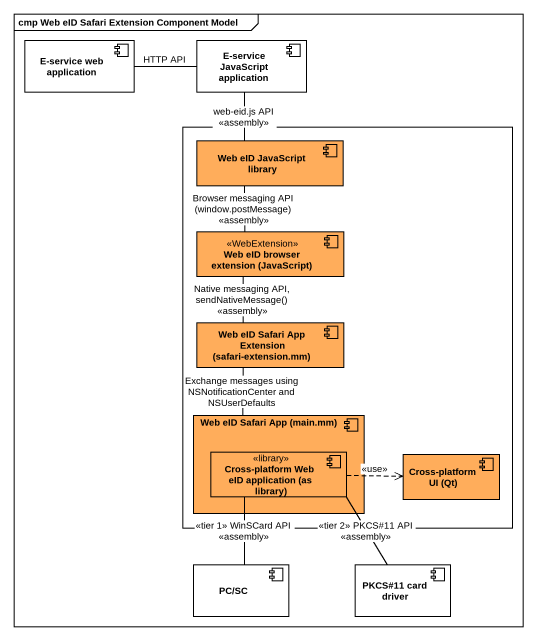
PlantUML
@startuml
mainframe cmp Web eID Safari Extension Component Model
component "E-service web application" as E_service_web_application #FFFFFF
component "E-service JavaScript application" as E_service_JavaScript #FFFFFF
rectangle " " as rectangle1 {
  component "Web eID JavaScript library" as Web_eID_JavaScript_library #FFAD5B
  component "Web eID browser extension (JavaScript)" as Web_eID_browser_extension <<WebExtension>> #FFAD5B
  component "Web eID Safari App Extension (safari-extension.mm)" as Web_eID_Safari_App #FFAD5B
  component "Web eID Safari App (main.mm)" as Web_eID_Safari_App_main_mm #FFAD5B {
    component "Cross-platform Web eID application (as library)" as Cross_platform_Web_eID <<library>> #FFAD5B
  }
  component "Cross-platform UI (Qt)" as Cross_platform_UI_Qt #FFAD5B
}
component "PC/SC" as PC_SC #FFFFFF
component "PKCS#11 card driver" as PKCS_11_card_driver #FFFFFF
E_service_web_application -right- E_service_JavaScript : HTTP API
E_service_JavaScript -- Web_eID_JavaScript_library : web-eid.js API\n<<assembly>>
Web_eID_JavaScript_library -- Web_eID_browser_extension : Browser messaging API (window.postMessage)\n<<assembly>>
Web_eID_browser_extension -- Web_eID_Safari_App : Native messaging API, sendNativeMessage()\n<<assembly>>
Web_eID_Safari_App -- Web_eID_Safari_App_main_mm : Exchange messages using NSNotificationCenter and NSUserDefaults
Cross_platform_Web_eID .right.> Cross_platform_UI_Qt : <<use>>
Cross_platform_Web_eID -- PC_SC : <<tier 1>> WinSCard API\n<<assembly>>
Cross_platform_Web_eID -- PKCS_11_card_driver : <<tier 2>> PKCS#11 API\n<<assembly>>
@enduml
